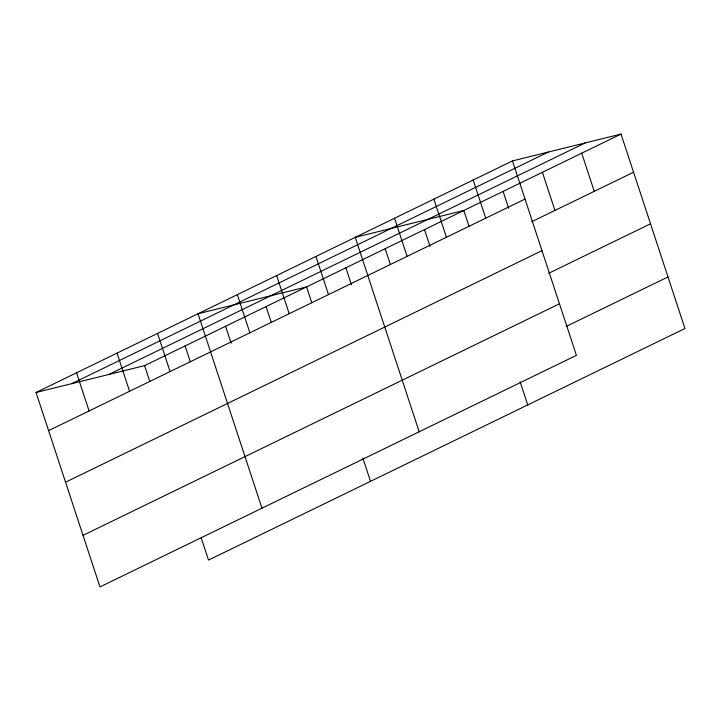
<?xml version="1.0" encoding="UTF-8"?>
<svg xmlns="http://www.w3.org/2000/svg" width="721" height="721" viewBox="0 0 721 721"><rect width="100%" height="100%" fill="white"/><g stroke="black" fill="none" stroke-linecap="round" stroke-linejoin="round"><path stroke-width="1.08" d="M512.478 160.927L576.412 355.363L99.976 586.921L36.05 392.476L512.478 160.927L621.024 134.079L684.95 328.524L208.522 560.073L201.249 537.974M71.866 383.617L548.302 152.068M108.772 374.496L585.2 142.938M36.05 392.476L144.588 365.637L621.024 134.079M48.595 430.626L525.023 199.068M531.774 221.698L633.561 172.229M65.548 482.205L541.985 250.647M548.726 273.277L650.522 223.807M83.023 535.342L559.451 303.784M566.201 326.415L667.988 276.945M581.712 153.176L594.257 191.326M542.408 172.283L554.954 210.433M503.105 191.389L508.675 208.342M473.174 180.025L485.72 218.175M469.029 226.385L463.801 210.487L355.255 237.335L419.189 431.78M520.111 381.779L527.727 404.932M433.871 199.131L446.416 237.281M424.489 229.593L430.067 246.546M394.567 218.238L407.104 256.379M385.185 248.7L390.412 264.598M345.882 267.797L351.46 284.759M315.951 256.442L328.497 294.592M311.805 302.802L306.578 286.904L198.041 313.752L261.966 508.197M362.888 458.186L370.504 481.349M276.648 275.539L289.193 313.689M266.076 306.587L271.303 322.485M237.344 294.646L249.881 332.796M225.583 326.271L231.162 343.223M185.09 345.954L190.317 361.852M157.538 333.435L170.084 371.585M144.588 365.637L149.815 381.526M117.045 353.119L129.582 391.269M76.543 372.802L89.089 410.943"/></g></svg>
